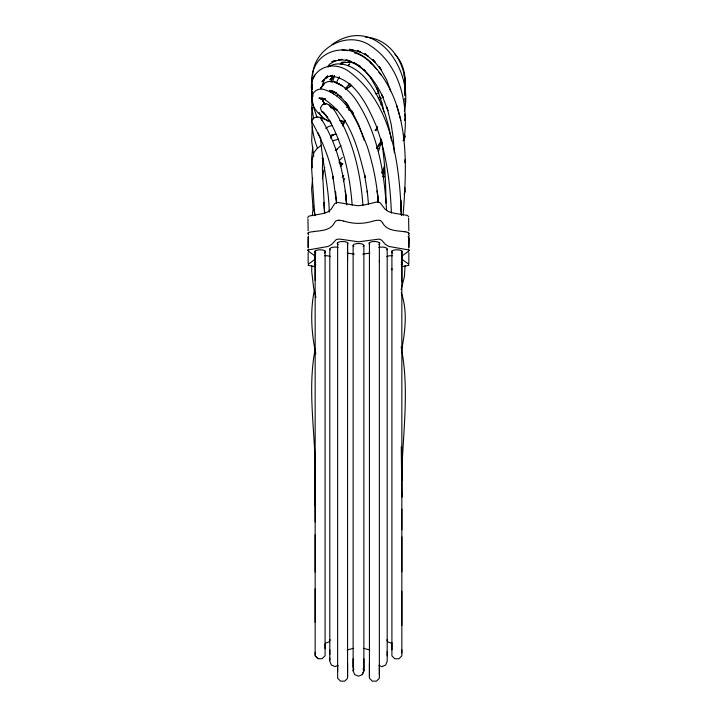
<?xml version="1.0" encoding="UTF-8"?>
<svg xmlns="http://www.w3.org/2000/svg" width="717" height="717" viewBox="0 0 717 717"><rect width="100%" height="100%" fill="white"/><g stroke="black" fill="none" stroke-linecap="round" stroke-linejoin="round"><path stroke-width="1.08" d="M315.157 654.531L315.157 652.273M315.157 622.329L315.157 588.971M315.157 571.96L315.157 534.748M315.157 521.949L315.157 503.755M315.148 490.132L314.888 455.869L314.951 457.374C313.535 421.417 308.283 385.083 315.095 349.34M315.157 280.356L315.157 252.554M325.088 648.58L325.088 643.669M329.802 660.321L329.802 658.098M329.802 654.558L329.802 649.952M337.635 671.435L337.635 665.251M347.575 677.081L347.566 663.091M347.575 260.513L347.575 242.74M353.123 658.86L353.123 670.807L353.911 668.853M353.123 245.492L353.123 667.285M353.123 670.753L354.7 674.607L358.5 676.185L362.3 674.607L363.877 670.807L363.877 658.86M369.425 677.081L369.434 663.091M379.365 674.805L379.365 671.435M379.365 670.727L379.365 665.251M379.365 261.804L379.365 242.74M387.198 655.84L387.198 651.502M387.198 249.059L387.198 661.262L385.621 665.071L381.82 666.64L378.97 665.457M391.912 649.79L391.912 642.504M391.912 269.897L391.912 251.031M401.843 652.927L401.843 649.79M401.843 625.466L401.843 591.184M401.843 571.852L401.843 537.051M401.843 529.773L401.843 509.178M401.843 281.593L401.843 251.031M401.843 497.132L401.26 446.799M401.843 496.917C400.059 447.005 411.074 396.564 401.135 347.109M349.493 84.355L349.502 83.584M308.185 247.06L308.292 235.992M408.86 247.015L409.066 237.963M311.832 265.89L311.698 271.277L313.661 287.965L315.919 297.385M331.057 138.596L331.164 135.459L330.645 137.09M315.355 469.581L315.157 505.781M405.06 89.168L405.392 82.867L404.012 74.685M320.454 137.574C322.372 162.427 328.879 187.065 329.264 212.187M403.088 215.225C407.095 163.377 410.303 102.092 370.555 62.289C346.463 37.66 306.051 51.758 312.262 88.845M312.262 84.355L311.617 92.143L312.227 99.914M312.298 91.561L311.787 107.183L313.67 119.049M312.666 178.219L311.608 188.849L312.935 206.595L315.256 215.252M404.773 90.19C406.396 77.588 404.021 63.517 394.852 54.133M383.478 177.852L384.626 167.124M312.316 126.425L311.68 140.953L313.741 156.118M403.958 140.442C408.923 106.609 401.081 66.251 371.003 46.076C347.655 29.46 313.768 47.905 312.558 75.814M312.236 215.638L313.481 205.671M312.262 107.317C310.569 121.173 312.46 135.477 317.586 148.464M322.39 178.811L323.268 172.555L324.801 167.679M404.702 94.393C409.093 69.28 392.871 38.368 365.303 37.123M404.352 111.144C413.7 70.391 375.816 13.354 332.016 44.553M312.245 77.875L311.626 82.007L312.209 89.562M307.727 217.547L308.928 216.086L322.336 213.693L327.687 211.999L331.048 209.382L334.624 203.771L336.918 202.319L357.873 205.734L364.102 205.017L376.918 201.97L379.938 202.544L384.904 208.997L388.426 211.578L393.875 213.191L407.417 215.396L408.708 216.839M401.592 350.712C404.98 331.666 407.892 311.501 401.269 292.814M312.746 146.725L311.635 158.17L312.262 167.877M332.751 178.282L333.091 176.31M404.773 95.737L405.266 87.895L404.675 85.162M331.146 82.016L331.819 78.216M381.811 140.586L378.406 151.601M314.396 290.026C310.031 311.124 311.366 333.011 315.838 353.983M322.955 158.296L322.354 168.396L324.649 213.397M404.863 105.354L405.32 103.347L404.702 98.516M401.466 215.127C399.181 164.22 392.961 103.221 348.256 70.992C328.485 57.53 304.671 73.215 313.087 96.221M308.032 233.097L307.978 233.554A9.85 4.194 0 0 0 308.633 234.522M401.135 289.677L404.343 276.825L405.078 265.711M332.563 82.114L334.409 75.948M404.773 120.089L405.32 118.305L404.657 113.904M404.72 120.241L405.32 118.305M331.003 82.061L332.778 76.853L329.937 79.784L334.472 75.617M404.863 162.66L405.042 159.694M337.178 96.275L337.904 94.214M381.874 173.102L384.733 165.053M377.25 127.259L376.013 130.297L377.653 126.882L375.403 130.709M330.107 639.779L329.318 641.679L325.518 643.257M403.985 194.361L405.177 191.493L404.711 187.271M380.942 104.673L381.794 102.648M349.071 85.413L349.923 83.432L345.092 88.827M408.968 250.511L409.022 250.054A9.85 4.194 0 0 0 408.367 249.095M343.3 181.41L344.635 178.47M326.737 78.019L327.588 76.154M342.798 125.941L345.388 120.304M326.898 77.848L327.759 76.038M312.908 78.87L314.718 75.097M336.094 83.199L339.41 76.737M381.489 140.362L376.515 148.509M331.066 137.072L332.473 134.59L330.967 135.782M320.598 88.603L324.344 83.253L320.598 88.603C329.031 70.777 349.546 90.208 355.74 99.618C377.725 132.098 384.402 172.188 386.58 210.628M362.927 205.062C360.947 177.879 355.327 150.615 343.452 125.941C338.263 118.556 335.439 107.433 326.405 103.66L322.453 104.646L320.427 107.846L321.53 111.386L326.235 115.473M341.615 64.458L342.843 62.773M322.014 98.068L320.831 99.627L323.026 98.337L318.931 98.086L325.482 99.107M327.597 66.717L329.65 64.127L335.771 60.488L331.828 61.626L342.636 59.386L338.532 59.636L350.138 60.658M330.412 91.973L331.738 90.396M403.044 140.828L405.374 136.58L404.083 134.339M348.166 65.749L349.636 64.1M379.275 100.461L381.426 98.059M335.386 150.507L341.005 145.542M342.215 177.117L343.757 175.495M339.284 160.59L342.323 157.435M375.009 130.413L377.16 128.2M376.828 147.487L381.112 143.086M348.229 65.435L349.654 64.001M381.731 172.134L383.317 170.709M328.019 76.307L321.924 81.72L324.756 78.834L322.533 84.301L322.587 86.398M340.333 165.905L342.851 163.709M345.872 89.544L351.778 85.153L345.657 88.962M328.207 66.95C340.503 59.135 355.766 67.694 364.451 77.239C380.073 94.85 387.682 117.938 391.545 140.801M325.715 128.37L328.592 126.515L332.428 125.439M327.92 76.163L325.321 77.759L331.308 75.724M321.243 145.201L316.771 148.921L313.912 152.64L311.904 160.877L311.617 168.154L314.754 215.727M408.072 236.735L409.138 236.099L408.627 234.289M408.385 251.004L408.636 250.851A2.509 1.067 0 0 0 408.968 250.511M331.263 136.078L334.866 134.267L332.867 134.688M338.03 665.43L335.18 666.604L331.379 665.035L329.802 661.235L329.802 249.059M340.234 64.019L345.218 62.029L341.122 62.478L352.137 62.415L348.077 61.77L352.137 62.63L359.97 66.036L356.25 64.333L364.272 70.257M378.657 97.844L380.575 97.136M332.365 75.348L330.429 75.993C354.852 78.52 367.095 104.969 375.851 124.883C386.391 153.044 390.245 183.202 391.401 213.101M375.654 93.81L379.06 92.878M332.849 140.738L338.738 139.152M347.225 649.952L353.373 648.338M322.453 104.646L326.405 103.66M335.431 149.835L337.528 149.342M341.211 123.297L344.196 122.688M333.011 134.76L336.228 134.249M313.634 231.564C321.091 230.614 330.734 230.569 334.454 222.691A36.101 15.38 0 0 1 334.956 222.019L335.072 221.894A9.85 4.194 0 0 1 336.425 220.737L337.259 220.442A2.509 1.067 0 0 1 338.065 220.307L338.917 220.271M369.847 253.119L362.721 254.087M401.43 266.733L408.842 265.353L408.385 263.964L402.837 259.966L401.448 257.663L402.837 255.351L408.385 251.353L408.842 249.964L388.874 246.451L385.432 244.461L381.686 240.186L379.347 239.084L358.5 241.808L339.347 239.03L336.336 239.487L331.568 244.461L328.126 246.451L308.158 249.964L308.615 251.353L314.163 255.351L315.552 257.663L314.163 259.966L308.615 263.964L308.158 265.353L315.57 266.733M330.143 91.534L333.351 91.373L329.399 90.324L336.497 93.147M345.711 50.477L353.517 50.28L349.538 49.258L360.911 52.207L357.218 50.423L368.135 56.15L364.89 53.694L375.574 62.702L372.974 59.645L381.166 69.872L379.194 66.448L386.687 80.008L390.657 90.969M315.157 251.031L315.157 655.768L318.061 658.681L322.184 658.681L325.088 655.723L325.088 251.031M376.909 148.195L378.881 148.338M354.279 254.087L347.153 253.119M342.027 49.778L347.655 50.656M348.112 60.345L346.078 60.04L354.933 63.266M404.935 231.779L405.248 231.824A9.85 4.194 0 0 1 407.946 232.407M340.763 120.922L344.805 121.63L339.75 120.743M343.784 221.042C353.373 224.134 363.627 224.116 373.216 221.042A36.101 15.38 0 0 1 374.686 220.728L374.991 220.666A9.85 4.194 0 0 1 377.859 220.262L378.935 220.307A2.509 1.067 0 0 1 379.741 220.442L380.386 220.684M325.59 99.036L322.623 98.292C349.779 114.254 358.168 148.831 365.114 177.413L364.63 175.038L367.507 193.285L367.283 191.107L368.493 204.417M363.627 648.338L369.775 649.952M330.331 121.496L320.804 117.633L317.013 116.835L313.195 118.153L311.59 121.406C321.718 139.564 330.071 158.86 333.53 179.564L333.047 177.198L336.596 203.529M354.476 52.888C363.644 55.317 371.155 62.119 376.775 69.504M346.553 107.344L348.641 107.944M336.667 109.325L333.71 108.366L337.357 110.185L330.205 106.062L333.154 108.769L329.076 104.897M382.421 176.257L384.42 176.938M407.919 232.425L408.636 232.756A2.509 1.067 0 0 1 408.968 233.097M355.964 63.634L354.055 62.926C367.642 70.338 376.488 83.692 383.075 97.288M391.482 643.319L387.682 641.751L386.893 639.851M336.623 93.102L333.934 91.749L340.808 96.786M323.322 112.291L321.53 111.386L324.801 113.716M308.615 251.004L308.364 250.851A2.509 1.067 0 0 1 308.032 250.511M382.77 171.462L384.662 172.564M328.054 121.316C320.391 115.858 310.631 107.675 311.976 97.162C312.289 91.435 318.429 87.895 323.726 89.428C348.202 96.831 358.581 124.641 367.203 146.313C373.028 164.525 376.981 183.382 378.271 202.472M341.758 97.458L339.464 95.666L347.754 104.565M324.093 113.107L322.569 111.906L327.794 117.66L325.437 114.854L330.913 123.037L329.255 120.026C343.676 146.044 349.941 175.79 352.181 205.223M365.374 70.965L363.806 69.71L371.451 78.655M338.989 161.988L342.134 164.802M315.157 655.723L318.061 658.681M340.396 162.069L342.529 164.399M346.535 103.176L345.307 101.796L353.445 113.833L351.706 110.839L358.742 124.91L364.326 140.532M371.63 78.736L370.411 77.194L378.325 91.462L376.81 88.003L382.412 104.557L383.738 111.906M322.731 100.559L325.24 104.467M378.809 72.166L380.852 74.828M371.361 63.643L370.133 62.029L371.424 63.849M382.546 222.691C386.275 230.56 395.901 230.623 403.366 231.564A36.101 15.38 0 0 1 404.935 231.779M319.155 112.461L322.856 118.968M322.184 99.555L323.967 102.818M339.266 162.409L341.265 166.245M322.085 158.215L323.582 161.083M383.156 97.395L381.919 94.958L387.915 110.642L386.983 107.299L391.132 124.041L393.283 138.399L394.341 152.721M321.951 120.671L320.804 118.215C337.187 143.588 344.124 173.953 346.562 203.753M317.891 132.537L320.741 138.614M317.004 117.346L313.714 107.622L312.594 101.841M331.173 108.159L329.99 105.462L330.546 107.236M363.089 668.853L363.877 670.807M332.563 91.211L333.71 94.079M322.345 98.955L323.788 103.212M400.83 120.313L396.653 105.417M348.874 107.353L348.31 105.265L349.08 110.543M380.835 138.444L382.286 144.825L381.901 142.826M381.713 141.823C384.966 162.105 385.809 182.674 385.97 203.189M335.681 193.545L335.457 191.358L336.623 202.893M346.768 204.892L345.37 191.072L346.553 203.727M378.352 202.544L377.205 190.83L378.164 201.387M312.46 92.798L312.63 94.958M401.466 215.279L400.695 199.953L401.43 215.109M324.613 213.549L324.075 202.418L324.586 213.397M307.934 218.703L308.158 230.802M408.6 218.174L408.833 230.793M401.78 464.553L401.852 480.273M315.157 487.793L315.157 504.024M408.842 237.202L408.842 247.786M408.842 252.527L408.842 263.471M401.843 252.554L401.843 655.876L398.939 658.78L394.816 658.789L391.912 655.876L391.912 268.624M379.365 260.513L379.365 678.246L376.452 681.15L372.338 681.141L369.425 678.237L369.425 242.74M363.877 245.492L363.877 670.753L362.3 674.607M347.566 244.255L347.575 678.246L344.662 681.15L340.548 681.15L337.635 678.237L337.635 242.74M308.158 237.202L308.158 247.786M308.158 252.527L308.158 263.471M338.971 220.2A14.815 6.31 0 0 1 343.685 221.105M313.67 231.636A14.815 6.31 0 0 0 308.821 232.407L308.364 232.756A2.509 1.067 0 0 0 308.032 233.097M307.781 250.125A14.815 6.31 0 0 1 308.633 249.095M409.219 233.482A14.815 6.31 0 0 1 408.367 234.522M380.557 220.639A14.815 6.31 0 0 1 382.376 222.709M353.893 246.514A5.377 1.981 0 0 1 355.023 243.977A5.377 1.981 0 0 1 361.977 243.977A5.377 1.981 0 0 1 363.107 246.514M330.214 249.812A5.377 1.981 0 0 1 331.774 247.517A5.377 1.981 0 0 1 338.164 247.41M324.469 255.718A5.377 1.981 0 0 1 330.134 256.641M386.866 256.641A5.377 1.981 0 0 1 392.531 255.718M378.836 247.41A5.377 1.981 0 0 1 385.226 247.517A5.377 1.981 0 0 1 386.786 249.812M338.137 244.596A5.369 1.981 0 0 1 338.926 242.05A5.369 1.981 0 0 1 345.872 241.925A5.369 1.981 0 0 1 347.342 244.434M315.803 252.976A5.369 1.981 0 0 1 316.511 250.323A5.369 1.981 0 0 1 323.726 250.323A5.369 1.981 0 0 1 324.434 252.976M315.803 264.707A5.369 1.981 0 0 1 315.803 262.341M401.197 262.341A5.369 1.981 0 0 1 401.197 264.707M392.566 252.976A5.369 1.981 0 0 1 393.274 250.323A5.369 1.981 0 0 1 400.489 250.323A5.369 1.981 0 0 1 401.197 252.976M369.658 244.434A5.369 1.981 0 0 1 371.128 241.925A5.369 1.981 0 0 1 378.074 242.05A5.369 1.981 0 0 1 378.863 244.596M338.809 84.023L334.256 81.747L342.394 85.825L338.809 84.023"/></g></svg>
